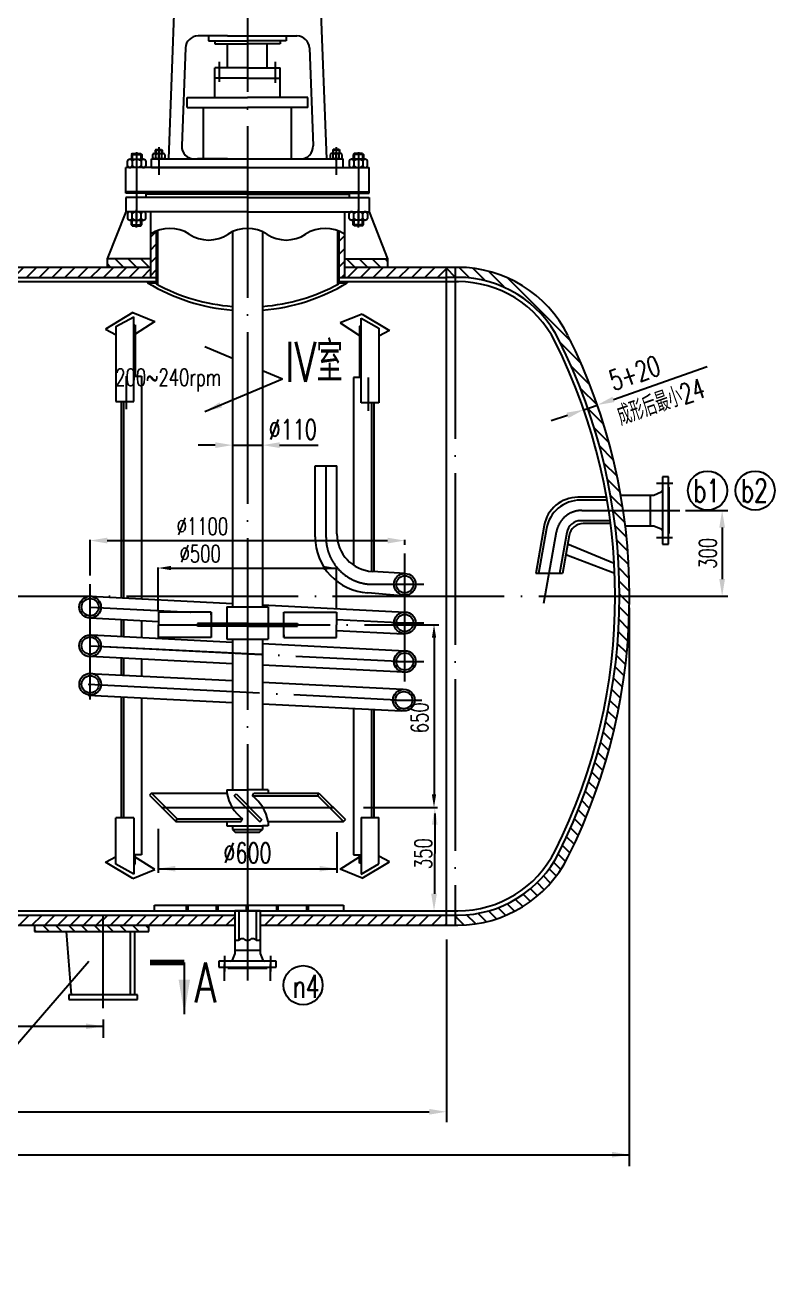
# Model space of a CAD drawing. Extents: x -54047 to 31317, y -2 to 11950.
# Drawn here: x -29109 to -26490, y 4756 to 9174 of the extents above; entities that cross this region are included whole.
import ezdxf
from ezdxf.enums import TextEntityAlignment as Align

# ---------------------------------------------------------------- set-up
doc = ezdxf.new("R2010")
doc.units = 0
doc.header["$LTSCALE"] = 20
doc.linetypes.add('DASHDOT-M', pattern=[36, 30, -3, 0, -3])
doc.layers.get('0').update_dxf_attribs({"linetype": 'CONTINUOUS'})
doc.styles.add('BIAOZHU', font='ROMANS.shx', dxfattribs={"width": 0.7, "bigfont": 'HLFSD.shx'})
doc.styles.add('HZ', font='ROMANS.shx', dxfattribs={"width": 0.7, "height": 60, "bigfont": 'HLFSD.shx'})
doc.styles.add('ROMANS', font='ROMANS', dxfattribs={"width": 0.7, "height": 60})
pattern_1 = [(45, (-36814.224, 0), (-22.45064, 22.45064), [])]
pattern_2 = [(135, (-37700.862, 27.11), (-22.45064, -22.45064), [])]

msp = doc.modelspace()

# ---------------------------------------------------------------- hatches: boundary and pattern name
at = {"linetype": 'Continuous'}
h = msp.add_hatch(dxfattribs=at)
h.set_pattern_fill('ANSI31', scale=10, style=0)
h.set_pattern_definition([(45, (-37796.182, 27.11), (-22.45064, 22.45064), [])])
h.paths.add_polyline_path([(-28671.7, 8292.7), (-28651.7, 8292.7), (-28651.7, 8454.3, 0.046124), (-28671.7, 8443.6)])
h.paths.add_polyline_path([(-27993.7, 8443.6, 0.046124), (-28013.7, 8454.3), (-28013.7, 8292.7), (-27993.7, 8292.7)])
h = msp.add_hatch(dxfattribs=at)
h.set_pattern_fill('ANSI31', scale=10, angle=90, style=0)
h.set_pattern_definition([(135, (-37796.182, 27.11), (-22.45064, -22.45064), [])])
h.paths.add_polyline_path([(-27993.7, 8357.7), (-27993.7, 8327.7), (-27842.7, 8327.7), (-27842.7, 8357.7)])
h.paths.add_polyline_path([(-28671.7, 8327.7), (-28671.7, 8357.7), (-28822.7, 8357.7), (-28822.7, 8327.7)])
h = msp.add_hatch(dxfattribs=at)
h.set_pattern_fill('ANSI31', scale=10, style=0)
h.set_pattern_definition(pattern_1)
h.paths.add_polyline_path([(-29546.7, 8327.7), (-29863.2, 8327.7), (-29863.2, 8292.7), (-29546.7, 8292.7), (-28671.7, 8292.7), (-28671.7, 8327.7)])
h = msp.add_hatch(dxfattribs=at)
h.set_pattern_fill('ANSI31', scale=10, style=0)
h.set_pattern_definition(pattern_1)
h.paths.add_polyline_path([(-27993.7, 8327.7), (-27993.7, 8292.7), (-27637.4, 8292.7), (-27637.4, 8327.7)])
h = msp.add_hatch(dxfattribs=at)
h.set_pattern_fill('ANSI31', scale=10, angle=90, style=0)
h.set_pattern_definition(pattern_2)
h.paths.add_polyline_path([(-27110.1, 7846.3), (-27143.1, 7834.8, -0.04212), (-27059.8, 7508.1), (-27026, 7518.1, 0.041593)])
h = msp.add_hatch(dxfattribs=at)
h.set_pattern_fill('ANSI31', scale=10, angle=90, style=0)
h.set_pattern_definition(pattern_2)
h.paths.add_polyline_path([(-27026, 7518.1), (-27059.8, 7508.1, -0.041409), (-27032.4, 7177.7), (-26997.4, 7177.7, 0.041936)])
h.paths.add_polyline_path([(-26997.4, 7177.7), (-27032.4, 7177.7, -0.098479), (-27185, 6410.5), (-27154.9, 6391.7, 0.099209)])
h = msp.add_hatch(dxfattribs=at)
h.set_pattern_fill('ANSI31', scale=10, angle=90, style=0)
h.set_pattern_definition([(135, (-36814.224, 0), (-22.45064, -22.45064), [])])
h.paths.add_polyline_path([(-27237.3, 6222.7), (-27262.6, 6248, -0.258315), (-27597.4, 6062.7), (-27606.6, 6062.7), (-27606.6, 6027.7), (-27597.4, 6027.7, 0.253346)])
h = msp.add_hatch(dxfattribs=at)
h.set_pattern_fill('ANSI31', scale=10, style=0)
h.set_pattern_definition([(45, (-37600.862, 27.11), (-22.45064, 22.45064), [])])
h.paths.add_polyline_path([(-28837.4, 6027.7), (-28837.4, 6062.7), (-30157.9, 6062.7), (-30157.9, 6027.7)])
h = msp.add_hatch(dxfattribs=at)
h.set_pattern_fill('ANSI31', scale=10, style=0)
h.set_pattern_definition(pattern_1)
h.paths.add_polyline_path([(-28837.4, 6062.7), (-28837.4, 6027.7), (-28377.2, 6027.7), (-28377.2, 6062.7)])
h.paths.add_polyline_path([(-27637.4, 6027.7), (-27637.4, 6062.7), (-28288.2, 6062.7), (-28288.2, 6027.7)])
h = msp.add_hatch(dxfattribs=at)
h.set_pattern_fill('ANSI31', scale=10, angle=90, style=0)
h.set_pattern_definition([(135, (-37550.862, 27.11), (-22.45064, -22.45064), [])])
h.paths.add_polyline_path([(-28677.4, 6027.7), (-28837.4, 6027.7), (-28837.4, 6005.7), (-28677.4, 6005.7)])
h.paths.add_polyline_path([(-28837.4, 6027.7), (-28987.4, 6027.7), (-28987.4, 6005.7), (-28837.4, 6005.7)])
h.paths.add_polyline_path([(-28987.4, 6027.7), (-29077.4, 6027.7), (-29077.4, 6005.7), (-28987.4, 6005.7)])

# ---------------------------------------------------------------- linework, layer by layer
at = {"color": 1, "linetype": 'DASHDOT-M'}
for p, q in [((-28332.7, 10981.6), (-28332.7, 6077.7)), ((-28431.6, 9046.5), (-28431.6, 8975.8)), ((-28236.2, 9046.5), (-28236.2, 8972.9)), ((-28642.7, 8748.2), (-28642.7, 8651.4)), ((-28022.7, 8748.2), (-28022.7, 8651.4)), ((-28720.2, 8730.9), (-28720.2, 8669.5)), ((-28720.2, 8720.7), (-28720.2, 8484.2)), ((-28642.7, 8702.2), (-28642.7, 8730.7)), ((-28022.7, 8702.2), (-28022.7, 8730.7)), ((-27945.2, 8730.9), (-27945.2, 8669.5)), ((-27945.2, 8720.7), (-27945.2, 8484.2)), ((-27945.2, 8680.5), (-27945.2, 8484.2)), ((-28720.2, 8467.5), (-28720.2, 8528.9)), ((-27945.2, 8467.5), (-27945.2, 8528.9)), ((-27606.6, 8328.1), (-27606.6, 6028.1)), ((-28755.5, 7831.5), (-28755.5, 7947.5)), ((-27909.9, 7826.3), (-27909.9, 7942.3)), ((-28058.2, 7383.4), (-28058.2, 7634.1)), ((-26903.1, 7572.7), (-26845.7, 7572.7)), ((-27164.2, 7477.7), (-26822, 7477.7)), ((-27296.9, 7153.4), (-27252.9, 7403.3)), ((-26903.1, 7382.7), (-26847.7, 7382.7)), ((-27782.7, 6880.1), (-27782.7, 7327.1)), ((-28882.7, 6816.4), (-28882.7, 7220.1)), ((-27894.2, 7219.4), (-27716.3, 7219.4)), ((-33795.8, 7177.7), (-26635.1, 7177.7)), ((-28882.7, 7139.8), (-28531.7, 7122.1)), ((-28882.7, 7139.7), (-28532.6, 7122.1)), ((-28644.1, 7077.7), (-27663.6, 7077.7)), ((-28021.3, 7096.5), (-27782.7, 7084.5)), ((-28021.3, 7096.4), (-27782.7, 7084.4)), ((-27822.7, 7084.4), (-27716.3, 7084.4)), ((-28882.7, 7004.8), (-27782.7, 6949.5)), ((-28882.7, 7004.7), (-27782.7, 6949.4)), ((-27822.7, 6949.4), (-27716.3, 6949.4)), ((-28889.5, 6870), (-27789.5, 6814.6)), ((-28889.5, 6869.9), (-27789.5, 6814.6)), ((-27829.5, 6814.6), (-27723.1, 6814.6)), ((-28632.7, 6439.6), (-28032.7, 6439.6)), ((-28332.7, 6111.8), (-28332.7, 5834.5)), ((-28837.4, 5737.7), (-28837.4, 6062.7)), ((-28412.7, 5920.4), (-28412.7, 5865.7)), ((-28252.7, 5920.4), (-28252.7, 5865.7)), ((-28412.7, 5832.8), (-28412.7, 5889.7)), ((-28252.7, 5832.8), (-28252.7, 5889.7))]:
    msp.add_line(p, q, dxfattribs=at)
at = {"color": 4, "linetype": 'Continuous'}
for p, q in [((-28552, 10207.6), (-28608.8, 8706.7)), ((-28113.4, 10207.6), (-28056.6, 8706.7)), ((-28401.9, 9136.7), (-28505.5, 9136.7)), ((-28401.9, 9136.7), (-28487.4, 9136.7)), ((-28468.3, 9136.7), (-28468.3, 9120)), ((-28468.3, 9120), (-28332.7, 9120)), ((-28447, 9120), (-28447, 9109.4)), ((-28447, 9109.4), (-28332.7, 9109.4)), ((-28401.9, 9136.7), (-28178, 9136.7)), ((-28401.9, 9136.7), (-28186.6, 9136.7)), ((-28401.9, 9136.7), (-28159.9, 9136.7)), ((-28401.9, 9025.7), (-28401.9, 9109.4)), ((-28197.2, 9120), (-28332.7, 9120)), ((-28218.4, 9109.4), (-28332.7, 9109.4)), ((-28263.5, 9136.7), (-28186.6, 9136.7)), ((-28263.5, 9136.7), (-28186.6, 9136.7)), ((-28263.5, 9025.7), (-28263.5, 9109.4)), ((-28218.4, 9120), (-28218.4, 9109.4)), ((-28197.2, 9136.7), (-28197.2, 9120)), ((-28549.2, 9094.7), (-28562.2, 8752.1)), ((-28116.2, 9094.7), (-28103.3, 8752.1)), ((-28332.7, 9025.7), (-28447.3, 9025.7)), ((-28447.3, 8921.7), (-28447.3, 9025.7)), ((-28332.7, 9025.7), (-28218.1, 9025.7)), ((-28218.1, 8921.7), (-28218.1, 9025.7)), ((-28332.7, 8988.9), (-28447.3, 8988.9)), ((-28332.7, 8988.9), (-28218.1, 8988.9)), ((-28543.9, 8886.3), (-28543.9, 8921.7)), ((-28543.9, 8921.7), (-28332.7, 8921.7)), ((-28543.9, 8886.3), (-28332.7, 8886.3)), ((-28486.2, 8706.7), (-28486.2, 8886.3)), ((-28121.5, 8921.7), (-28332.7, 8921.7)), ((-28121.5, 8886.3), (-28332.7, 8886.3)), ((-28179.2, 8706.7), (-28179.2, 8886.3)), ((-28121.5, 8886.3), (-28121.5, 8921.7)), ((-28744.5, 8705.5), (-28695.9, 8705.5)), ((-28735.2, 8725.5), (-28738.2, 8722.5)), ((-28738.2, 8722.5), (-28738.2, 8705.5)), ((-28738.2, 8722.5), (-28702.2, 8722.5)), ((-28735.2, 8725.5), (-28705.2, 8725.5)), ((-28705.2, 8725.5), (-28702.2, 8722.5)), ((-28702.2, 8722.5), (-28702.2, 8705.5)), ((-28667.7, 8706.7), (-27997.7, 8706.7)), ((-28667.7, 8676.7), (-28667.7, 8706.7)), ((-28664, 8710.4), (-28664, 8722.2)), ((-28658.9, 8725.9), (-28626.5, 8725.9)), ((-28626.5, 8706.7), (-28658.9, 8706.7)), ((-28652.7, 8739.2), (-28654.7, 8737.2)), ((-28654.7, 8737.2), (-28630.7, 8737.2)), ((-28654.7, 8737.2), (-28654.7, 8725.9)), ((-28653.3, 8710.4), (-28653.3, 8722.2)), ((-28652.7, 8739.2), (-28632.7, 8739.2)), ((-28632.7, 8739.2), (-28630.7, 8737.2)), ((-28632.1, 8710.4), (-28632.1, 8722.2)), ((-28630.7, 8737.2), (-28630.7, 8725.9)), ((-28621.5, 8722.2), (-28621.5, 8710.4)), ((-28401.9, 8706.7), (-28507.6, 8706.7)), ((-28044, 8722.2), (-28044, 8710.4)), ((-28006.5, 8725.9), (-28038.9, 8725.9)), ((-28038.9, 8706.7), (-28006.5, 8706.7)), ((-28032.7, 8739.2), (-28034.7, 8737.2)), ((-28034.7, 8737.2), (-28034.7, 8725.9)), ((-28010.7, 8737.2), (-28034.7, 8737.2)), ((-28033.3, 8710.4), (-28033.3, 8722.2)), ((-28012.7, 8739.2), (-28032.7, 8739.2)), ((-28012.7, 8739.2), (-28010.7, 8737.2)), ((-28012.1, 8710.4), (-28012.1, 8722.2)), ((-28010.7, 8737.2), (-28010.7, 8725.9)), ((-28001.5, 8710.4), (-28001.5, 8722.2)), ((-27997.7, 8676.7), (-27997.7, 8706.7)), ((-27920.9, 8705.5), (-27969.5, 8705.5)), ((-27960.2, 8725.5), (-27963.2, 8722.5)), ((-27927.2, 8722.5), (-27963.2, 8722.5)), ((-27963.2, 8722.5), (-27963.2, 8705.5)), ((-27930.2, 8725.5), (-27960.2, 8725.5)), ((-27930.2, 8725.5), (-27927.2, 8722.5)), ((-27927.2, 8722.5), (-27927.2, 8705.5)), ((-28757.7, 8586.7), (-28757.7, 8676.7)), ((-28332.7, 8676.7), (-28757.7, 8676.7)), ((-28752.1, 8682.2), (-28752.1, 8700)), ((-28695.9, 8676.7), (-28744.5, 8676.7)), ((-28736.1, 8700), (-28736.1, 8682.2)), ((-28704.3, 8700), (-28704.3, 8682.2)), ((-28688.4, 8700), (-28688.4, 8682.2)), ((-28667.7, 8676.7), (-27997.7, 8676.7)), ((-28332.7, 8676.7), (-27907.7, 8676.7)), ((-27977.1, 8700), (-27977.1, 8682.2)), ((-27969.5, 8676.7), (-27920.9, 8676.7)), ((-27961.1, 8700), (-27961.1, 8682.2)), ((-27929.3, 8700), (-27929.3, 8682.2)), ((-27913.4, 8682.2), (-27913.4, 8700)), ((-27907.7, 8586.7), (-27907.7, 8676.7)), ((-28332.7, 8591.7), (-28757.7, 8591.7)), ((-28332.7, 8586.7), (-28757.7, 8586.7)), ((-28757.7, 8571.7), (-28757.7, 8521.7)), ((-28332.7, 8571.7), (-28757.7, 8571.7)), ((-28687.7, 8583.7), (-28687.7, 8571.7)), ((-28332.7, 8583.7), (-28687.7, 8583.7)), ((-28682.7, 8586.7), (-28682.7, 8583.7)), ((-28332.7, 8591.7), (-27907.7, 8591.7)), ((-28332.7, 8586.7), (-27907.7, 8586.7)), ((-28332.7, 8583.7), (-27977.7, 8583.7)), ((-28332.7, 8571.7), (-27907.7, 8571.7)), ((-27982.7, 8586.7), (-27982.7, 8583.7)), ((-27977.7, 8583.7), (-27977.7, 8571.7)), ((-27907.7, 8571.7), (-27907.7, 8521.7)), ((-28757.7, 8521.7), (-28822.7, 8357.7)), ((-28332.7, 8521.7), (-28757.7, 8521.7)), ((-28752.1, 8516.2), (-28752.1, 8498.4)), ((-28695.9, 8521.7), (-28744.5, 8521.7)), ((-28744.5, 8492.9), (-28695.9, 8492.9)), ((-28738.2, 8475.9), (-28738.2, 8492.9)), ((-28736.1, 8498.4), (-28736.1, 8516.2)), ((-28704.3, 8498.4), (-28704.3, 8516.2)), ((-28702.2, 8475.9), (-28702.2, 8492.9)), ((-28688.4, 8498.4), (-28688.4, 8516.2)), ((-28671.7, 8521.7), (-28671.7, 8292.7)), ((-28332.7, 8521.7), (-27907.7, 8521.7)), ((-27993.7, 8521.7), (-27993.7, 8292.7)), ((-27977.1, 8498.4), (-27977.1, 8516.2)), ((-27969.5, 8521.7), (-27920.9, 8521.7)), ((-27920.9, 8492.9), (-27969.5, 8492.9)), ((-27963.2, 8475.9), (-27963.2, 8492.9)), ((-27961.1, 8498.4), (-27961.1, 8516.2)), ((-27929.3, 8498.4), (-27929.3, 8516.2)), ((-27927.2, 8475.9), (-27927.2, 8492.9)), ((-27913.4, 8516.2), (-27913.4, 8498.4)), ((-27907.7, 8521.7), (-27842.7, 8357.7)), ((-28735.2, 8472.9), (-28738.2, 8475.9)), ((-28738.2, 8475.9), (-28702.2, 8475.9)), ((-28735.2, 8472.9), (-28705.2, 8472.9)), ((-28705.2, 8472.9), (-28702.2, 8475.9)), ((-28651.7, 8454.3), (-28651.7, 8269.7)), ((-28647.7, 8455.9), (-28647.7, 8267.6)), ((-28385.2, 8452.2), (-28385.2, 7616.1)), ((-28280.2, 8452.2), (-28280.2, 7616.1)), ((-28017.7, 8455.9), (-28017.7, 8267.6)), ((-28013.7, 8454.3), (-28013.7, 8269.7)), ((-27927.2, 8475.9), (-27963.2, 8475.9)), ((-27960.2, 8472.9), (-27963.2, 8475.9)), ((-27930.2, 8472.9), (-27960.2, 8472.9)), ((-27930.2, 8472.9), (-27927.2, 8475.9)), ((-28822.7, 8357.7), (-28822.7, 8327.7)), ((-28671.7, 8357.7), (-28822.7, 8357.7)), ((-27993.7, 8357.7), (-27842.7, 8357.7)), ((-27842.7, 8357.7), (-27842.7, 8327.7)), ((-28671.7, 8327.7), (-29546.7, 8327.7)), ((-27637.4, 8327.7), (-27993.7, 8327.7)), ((-27637.4, 6027.7), (-27637.4, 8327.7)), ((-27597.4, 8327.7), (-27637.4, 8327.7)), ((-29546.7, 8292.7), (-28651.7, 8292.7)), ((-29546.7, 8277.7), (-28651.7, 8277.7)), ((-28681.7, 8277.7), (-28681.7, 8273.7)), ((-28681.7, 8273.7), (-28651.7, 8273.7)), ((-28013.7, 8292.7), (-27637.4, 8292.7)), ((-28013.7, 8277.7), (-27635.4, 8277.7)), ((-28013.7, 8273.7), (-27983.7, 8273.7)), ((-27983.7, 8277.7), (-27983.7, 8273.7)), ((-27597.4, 8292.7), (-27637.4, 8292.7)), ((-27635.4, 8277.7), (-27595.4, 8277.7)), ((-28733.2, 8169.7), (-28828.7, 8112)), ((-28792.3, 8120.6), (-28730.2, 8155.2)), ((-28733.2, 8169.7), (-28656.3, 8138.3)), ((-28730.2, 7858.7), (-28730.2, 8155.2)), ((-28656.3, 8138.3), (-28724.8, 8094.5)), ((-27932.2, 8164.5), (-28009.2, 8133.1)), ((-28009.2, 8133.1), (-27940.6, 8089.3)), ((-27935.2, 7853.5), (-27935.2, 8150)), ((-27935.2, 8150), (-27873.2, 8115.4)), ((-27932.2, 8164.5), (-27836.7, 8106.8)), ((-28828.7, 8112), (-28791.8, 8092.1)), ((-28792.3, 8120.6), (-28792.3, 7858.7)), ((-28730.2, 8123.9), (-28724.8, 8126.7)), ((-28724.8, 8126.7), (-28724.8, 7947.5)), ((-27940.6, 8121.5), (-27940.6, 7942.3)), ((-27935.2, 8118.7), (-27940.6, 8121.5)), ((-27836.7, 8106.8), (-27873.7, 8086.9)), ((-27873.2, 8115.4), (-27873.2, 7853.5)), ((-28481.5, 8050.9), (-28385.2, 8010.7)), ((-28280.2, 7966.9), (-28209.9, 7937.5)), ((-28730.2, 7947.5), (-28703.4, 7947.5)), ((-28703.4, 7947.5), (-28703.4, 7168.8)), ((-28481.5, 7824.1), (-28209.9, 7937.5)), ((-27962, 7942.3), (-27962, 7286.8)), ((-27935.2, 7942.3), (-27962, 7942.3)), ((-28792.3, 7858.7), (-28730.2, 7858.7)), ((-28774.2, 7858.7), (-28774.2, 7183.3)), ((-28774.2, 7858.7), (-28774.2, 7172.3)), ((-28766.5, 7858.7), (-28766.5, 7171.9)), ((-27873.2, 7853.5), (-27935.2, 7853.5)), ((-27898.9, 7853.5), (-27898.9, 7264.6)), ((-27891.2, 7853.5), (-27891.2, 7264.1)), ((-27891.2, 7853.5), (-27891.2, 7264.1)), ((-28385.2, 7616.1), (-28385.2, 7167.7)), ((-28280.2, 7616.1), (-28280.2, 7167.7)), ((-28096.2, 7385), (-28096.2, 7634.1)), ((-28096.2, 7634.1), (-28020.2, 7634.1)), ((-28020.2, 7396.1), (-28020.2, 7634.1)), ((-26882.6, 7595.2), (-26882.6, 7360.2)), ((-26861.6, 7595.2), (-26882.6, 7595.2)), ((-26861.6, 7360.2), (-26861.6, 7595.2)), ((-26858.6, 7558.7), (-26861.6, 7558.7)), ((-26858.6, 7396.7), (-26858.6, 7558.7)), ((-26858.6, 7396.7), (-26858.6, 7558.7)), ((-27077.7, 7523.7), (-27177.6, 7523.7)), ((-27076, 7513.7), (-27169.3, 7513.7)), ((-27028.3, 7531.7), (-26912.6, 7531.7)), ((-26924.6, 7423.7), (-26924.6, 7531.7)), ((-26912.6, 7531.7), (-26886.3, 7542.2)), ((-27295.8, 7424.5), (-27325.2, 7257.7)), ((-27065, 7441.7), (-27167.6, 7441.7)), ((-27063.7, 7431.7), (-27159.2, 7431.7)), ((-27012.3, 7423.7), (-26912.6, 7423.7)), ((-26912.6, 7423.7), (-26886.3, 7413.2)), ((-27287.5, 7414.6), (-27315.1, 7257.7)), ((-27216.8, 7400.4), (-27242, 7257.7)), ((-27208.5, 7390.4), (-27231.9, 7257.7)), ((-26861.6, 7396.7), (-26858.6, 7396.7)), ((-27213.7, 7361), (-27050.7, 7293.1)), ((-26882.6, 7360.2), (-26861.6, 7360.2)), ((-27220.2, 7324.1), (-27049, 7258.7)), ((-27782.7, 7257.4), (-27896.2, 7264.4)), ((-27231.9, 7257.7), (-27325.2, 7257.7)), ((-28882.7, 7177.8), (-28385.2, 7152.8)), ((-28385.2, 7167.7), (-28385.2, 7140.5)), ((-28280.2, 7167.7), (-28280.2, 7140.5)), ((-27782.7, 7177.7), (-27912.2, 7189.4)), ((-28459.6, 7122.1), (-28644.1, 7122.1)), ((-28644.1, 7122.1), (-28644.1, 7077.7)), ((-28459.6, 7112.3), (-28459.6, 7122.1)), ((-28459.6, 7122.1), (-28459.6, 7082.2)), ((-28404.6, 7140.5), (-28260.9, 7140.5)), ((-28404.6, 7140.5), (-28404.6, 7082.2)), ((-28280.2, 7147.4), (-27782.7, 7122.4)), ((-28260.9, 7140.5), (-28260.9, 7082.2)), ((-28205.8, 7122.1), (-28021.3, 7122.1)), ((-28205.8, 7082.2), (-28205.8, 7122.1)), ((-28021.3, 7122.1), (-28021.3, 7077.7)), ((-28882.7, 7101.8), (-28644.1, 7089.8)), ((-28774.2, 7095.1), (-28774.2, 7036.1)), ((-28774.2, 7095.1), (-28774.2, 7049.4)), ((-28766.5, 7094.6), (-28766.5, 7035.6)), ((-28703.4, 7090.7), (-28703.4, 7031.7)), ((-28644.1, 7033.3), (-28644.1, 7077.7)), ((-28332.7, 7082.2), (-28507.1, 7082.2)), ((-28507.1, 7082.2), (-28507.1, 7077.7)), ((-28507.1, 7073.2), (-28507.1, 7077.7)), ((-28332.7, 7073.2), (-28507.1, 7073.2)), ((-28459.6, 7073.2), (-28459.6, 7033.3)), ((-28404.6, 7073.2), (-28404.6, 7028.2)), ((-28332.7, 7082.2), (-28158.4, 7082.2)), ((-28332.7, 7073.2), (-28158.4, 7073.2)), ((-28260.9, 7073.2), (-28260.9, 7028.2)), ((-28205.8, 7033.3), (-28205.8, 7073.2)), ((-28158.4, 7082.2), (-28158.4, 7077.7)), ((-28158.4, 7073.2), (-28158.4, 7077.7)), ((-28021.3, 7033.3), (-28021.3, 7077.7)), ((-28878.1, 7042.5), (-28385.2, 7017.7)), ((-28459.6, 7033.3), (-28644.1, 7033.3)), ((-28404.6, 7028.2), (-28260.9, 7028.2)), ((-28385.2, 7028.2), (-28385.2, 6501.4)), ((-28280.2, 7028.2), (-28280.2, 6501.4)), ((-28205.8, 7043.1), (-28205.8, 7033.3)), ((-28205.8, 7033.3), (-28021.3, 7033.3)), ((-28021.3, 7058.5), (-27787.4, 7046.7)), ((-28280.2, 7012.4), (-27782.7, 6987.4)), ((-28385.2, 6941.8), (-28882.7, 6966.8)), ((-28774.2, 6961.3), (-28774.2, 6902.1)), ((-28766.5, 6960.9), (-28766.5, 6901.7)), ((-28703.4, 6957.7), (-28703.4, 6898.6)), ((-27787.4, 6911.7), (-28280.2, 6936.5)), ((-28889.5, 6908), (-28385.2, 6882.6)), ((-28280.2, 6877.3), (-27789.5, 6852.6)), ((-28889.5, 6832), (-28385.2, 6806.6)), ((-28774.2, 6826.1), (-28774.2, 6403.2)), ((-28766.5, 6825.7), (-28766.5, 6403.2)), ((-28703.4, 6822.6), (-28703.4, 6273)), ((-28280.2, 6801.3), (-27794.1, 6776.9)), ((-27962, 6785.3), (-27962, 6274)), ((-27898.9, 6782.1), (-27898.9, 6404.3)), ((-27891.2, 6781.7), (-27891.2, 6404.3)), ((-28404.6, 6501.4), (-28404.6, 6489.6)), ((-28404.6, 6501.4), (-28332.7, 6501.3)), ((-28260.9, 6501.4), (-28332.7, 6501.3)), ((-28260.9, 6501.4), (-28260.9, 6489.6)), ((-28668.6, 6489.6), (-28675.6, 6482.5)), ((-28675.6, 6482.5), (-28582.7, 6389.6)), ((-28668.6, 6489.6), (-28578.6, 6399.6)), ((-28668.6, 6489.6), (-28404.6, 6489.6)), ((-28379.7, 6479.4), (-28372.7, 6486.5)), ((-28379.7, 6479.4), (-28289.7, 6389.4)), ((-28372.7, 6486.5), (-28282.7, 6396.5)), ((-28315, 6479.6), (-28310.8, 6489.6)), ((-28315, 6479.6), (-28086.9, 6479.6)), ((-28310.8, 6489.6), (-28082.7, 6489.6)), ((-28086.9, 6479.6), (-28082.7, 6489.6)), ((-28086.9, 6479.6), (-27996.9, 6389.6)), ((-28082.7, 6489.6), (-27989.8, 6396.7)), ((-27891.2, 6412.7), (-27891.2, 6404.3)), ((-28792.3, 6241.4), (-28792.3, 6403.2)), ((-28730.2, 6403.2), (-28792.3, 6403.2)), ((-28730.2, 6403.2), (-28730.2, 6205.6)), ((-28582.7, 6389.6), (-28578.6, 6399.6)), ((-28582.7, 6389.6), (-28354.6, 6389.6)), ((-28578.6, 6399.6), (-28350.5, 6399.6)), ((-28404.6, 6389.6), (-28404.6, 6374.5)), ((-28404.6, 6374.5), (-28280.2, 6374.5)), ((-28385.2, 6374.5), (-28385.2, 6362.5)), ((-28385.2, 6362.5), (-28375.2, 6352.5)), ((-28385.2, 6362.5), (-28280.2, 6362.5)), ((-28354.6, 6389.6), (-28350.5, 6399.6)), ((-28290.2, 6352.5), (-28280.2, 6362.5)), ((-28289.7, 6389.4), (-28282.7, 6396.5)), ((-28280.2, 6374.5), (-28280.2, 6362.5)), ((-28260.9, 6374.5), (-28280.2, 6374.5)), ((-28260.9, 6389.6), (-27996.9, 6389.6)), ((-28260.9, 6389.6), (-28260.9, 6374.5)), ((-27996.9, 6389.6), (-27989.8, 6396.7)), ((-27935.2, 6404.3), (-27935.2, 6206.5)), ((-27935.2, 6404.3), (-27873.2, 6404.3)), ((-27873.2, 6242.3), (-27873.2, 6404.3)), ((-28375.2, 6352.5), (-28290.2, 6352.5)), ((-27962, 6274), (-27935.2, 6274)), ((-27940.6, 6245), (-27940.6, 6274)), ((-28828.7, 6248.4), (-28791.8, 6268.3)), ((-28733.2, 6190.7), (-28828.7, 6248.4)), ((-28730.2, 6205.6), (-28792.3, 6241.4)), ((-28703.4, 6273), (-28730.2, 6273)), ((-28730.2, 6239.8), (-28724.8, 6240.6)), ((-28724.8, 6240.6), (-28724.8, 6273)), ((-28656.3, 6222.1), (-28724.8, 6265.9)), ((-28009.2, 6223), (-27940.6, 6266.8)), ((-27935.2, 6244), (-27940.6, 6245)), ((-27935.2, 6206.5), (-27873.2, 6242.3)), ((-27932.2, 6191.6), (-27836.7, 6249.3)), ((-27836.7, 6249.3), (-27873.7, 6269.2)), ((-28733.2, 6190.7), (-28656.3, 6222.1)), ((-27932.2, 6191.6), (-28009.2, 6223)), ((-28658.1, 6097.7), (-27997, 6097.7)), ((-28658.1, 6087.7), (-28658.1, 6097.7)), ((-28545.5, 6077.7), (-28545.5, 6097.7)), ((-28540.5, 6077.7), (-28540.5, 6097.7)), ((-28440.5, 6077.7), (-28440.5, 6097.7)), ((-28435.5, 6077.7), (-28435.5, 6097.7)), ((-28335.5, 6077.7), (-28335.5, 6097.7)), ((-28330.5, 6077.7), (-28330.5, 6097.7)), ((-28229.9, 6077.7), (-28229.9, 6097.7)), ((-28224.9, 6077.7), (-28224.9, 6097.7)), ((-28124.9, 6077.7), (-28124.9, 6097.7)), ((-28119.9, 6077.7), (-28119.9, 6097.7)), ((-27997, 6097.7), (-27997, 6077.7)), ((-34677.4, 6077.7), (-27597.4, 6077.7)), ((-30157.9, 6062.7), (-28377.2, 6062.7)), ((-28658.1, 6077.7), (-28658.1, 6087.7)), ((-28288.3, 6077.7), (-28377.3, 6077.7)), ((-28288.2, 6077.7), (-28377.2, 6077.7)), ((-28377.2, 6077.7), (-28377.2, 5928.7)), ((-28288.2, 6077.7), (-28377.2, 6077.7)), ((-28287.8, 6077.7), (-28376.8, 6077.7)), ((-28363.4, 6077.7), (-28363.4, 5975.4)), ((-28302.1, 6077.7), (-28302.1, 5975.4)), ((-28288.2, 6077.7), (-28288.2, 5928.7)), ((-28288.2, 6062.7), (-27597.4, 6062.7)), ((-30157.9, 6027.7), (-28377.2, 6027.7)), ((-29077.4, 6027.7), (-29077.4, 6005.7)), ((-28677.4, 6005.7), (-28677.4, 6027.7)), ((-28288.2, 6027.7), (-27597.4, 6027.7)), ((-29077.4, 6005.7), (-28677.4, 6005.7)), ((-28965.8, 6005.7), (-28949.4, 5783.7)), ((-28741.4, 5783.7), (-28741.4, 6005.7)), ((-28727.4, 6005.7), (-28727.4, 5783.7)), ((-28377.2, 5928.7), (-28386.2, 5905.5)), ((-28377.2, 5940.7), (-28288.2, 5940.7)), ((-28288.2, 5928.7), (-28279.2, 5905.5)), ((-28553.4, 5896.9), (-28553.4, 5716.9)), ((-28232.7, 5901.7), (-28432.7, 5901.7)), ((-28432.7, 5901.7), (-28432.7, 5880.7)), ((-28432.7, 5880.7), (-28232.7, 5880.7)), ((-28401.7, 5880.7), (-28401.7, 5877.7)), ((-28401.7, 5877.7), (-28263.7, 5877.7)), ((-28401.7, 5877.7), (-28263.7, 5877.7)), ((-28263.7, 5877.7), (-28263.7, 5880.7)), ((-28232.7, 5880.7), (-28232.7, 5901.7)), ((-28957.4, 5783.7), (-28957.4, 5767.7)), ((-28717.4, 5783.7), (-28957.4, 5783.7)), ((-28957.4, 5767.7), (-28717.4, 5767.7)), ((-28717.4, 5767.7), (-28717.4, 5783.7))]:
    msp.add_line(p, q, dxfattribs=at)
at = {"color": 7, "linetype": 'Continuous'}
for p, q in [((-28735.2, 8725.5), (-28735.2, 8705.5)), ((-28705.2, 8725.5), (-28705.2, 8705.5)), ((-28652.7, 8739.2), (-28652.7, 8725.9)), ((-28632.7, 8739.2), (-28632.7, 8725.9)), ((-28032.7, 8739.2), (-28032.7, 8725.9)), ((-28012.7, 8739.2), (-28012.7, 8725.9)), ((-27960.2, 8725.5), (-27960.2, 8705.5)), ((-27930.2, 8725.5), (-27930.2, 8705.5)), ((-28735.2, 8472.9), (-28735.2, 8492.9)), ((-28705.2, 8472.9), (-28705.2, 8492.9)), ((-27960.2, 8472.9), (-27960.2, 8492.9)), ((-27930.2, 8472.9), (-27930.2, 8492.9)), ((-27605.4, 8292.7), (-27637.4, 8324.7)), ((-27556.1, 8290.5), (-27593.3, 8327.7)), ((-27500.7, 8280.7), (-27544.9, 8324.9)), ((-27435.3, 8259.3), (-27490.1, 8314.1)), ((-27200.4, 8067.8), (-27423.6, 8291)), ((-27167.4, 7993), (-27239.4, 8065)), ((-27135.9, 7916.6), (-27200.4, 7981.1)), ((-27053.4, 7866), (-26726.1, 7980.8)), ((-27109.8, 7845.6), (-27168.8, 7904.6)), ((-27157.3, 7829.9), (-27110.1, 7846.3)), ((-27214, 7810.2), (-27270.7, 7790.6)), ((-28445.2, 7706), (-28505.2, 7706)), ((-28385.2, 7706), (-28280.2, 7706)), ((-28220.2, 7706), (-28085.1, 7706)), ((-26802, 7477.7), (-26653.7, 7477.7)), ((-26673.7, 7417.7), (-26673.7, 7237.7)), ((-28882.7, 7249.8), (-28882.7, 7374.4)), ((-28822.7, 7372.4), (-27842.7, 7372.4)), ((-27782.7, 7356.9), (-27782.7, 7374.4)), ((-28644.7, 7127.8), (-28644.7, 7278.4)), ((-28599.7, 7276.4), (-28021.9, 7276.4)), ((-28021.9, 7134.4), (-28021.9, 7278.4)), ((-26802, 7177.7), (-26653.7, 7177.7)), ((-26998.2, 7137.7), (-26998.2, 5185.1)), ((-27680.7, 7032.7), (-27680.7, 6472.7)), ((-27926.6, 6439.1), (-27668, 6439.1)), ((-27678.2, 6417.7), (-27678.7, 6137.7)), ((-28644.5, 6364.8), (-28644.5, 6211.1)), ((-27176.9, 6341.1), (-27203.4, 6367.6)), ((-27163.1, 6372.3), (-27189.8, 6399)), ((-28020.9, 6353), (-28020.9, 6211.1)), ((-27191, 6310.3), (-27217.3, 6336.7)), ((-27218.9, 6248.5), (-27246.6, 6276.1)), ((-27205, 6279.4), (-27231.3, 6305.7)), ((-27237.3, 6222.7), (-27262.6, 6248)), ((-28644.5, 6225.1), (-28020.9, 6225.1)), ((-28210.5, 6077.7), (-27756.6, 6077.7)), ((-27769.4, 6077.7), (-27729.2, 6077.7)), ((-27637.4, 5978.1), (-27637.4, 5339.2)), ((-28887.4, 5900.2), (-29874.9, 4756.5)), ((-33437.1, 5674), (-28837.4, 5674)), ((-28837.4, 5697.7), (-28837.4, 5634)), ((-34577.4, 5375.2), (-27697.4, 5375.2)), ((-35217.4, 5225.1), (-26998.2, 5225.1))]:
    msp.add_line(p, q, dxfattribs=at)
at = {"color": 4, "linetype": 'Continuous'}
msp.add_lwpolyline([(-28553.4, 5896.9, 20, 20, 0), (-28673.4, 5896.9, 0, 0, 0)], format="xyseb", dxfattribs=at)
for centre, radius in [((-26724.8, 7547.1), 68.4), ((-26558.3, 7547.1), 68.4), ((-27782.7, 7219.4), 38), ((-27782.7, 7219.4), 30), ((-28882.7, 7139.7), 38), ((-28882.7, 7139.7), 30), ((-27782.7, 7084.4), 38), ((-27782.7, 7084.4), 30), ((-28882.7, 7004.7), 38), ((-28882.7, 7004.7), 30), ((-27782.7, 6949.4), 38), ((-27782.7, 6949.4), 30), ((-28882.2, 6869.9), 38), ((-28882.2, 6869.9), 30), ((-27785.9, 6814.6), 38), ((-27785.9, 6814.6), 30), ((-28138.4, 5817.7), 68.4)]:
    msp.add_circle(centre, radius, dxfattribs=at)
for centre, radius, start, end in [((-28505.5, 9093), 43.7, 90, 177.8341), ((-28159.9, 9093), 43.7, 2.1659, 90), ((-28518.5, 8750.4), 43.7, 177.8341, 270), ((-28146.9, 8750.4), 43.7, 270, 2.1659), ((-28744.1, 8697), 8.51, 20.6783, 159.3217), ((-28720.2, 8679.7), 25.8, 51.9181, 128.0819), ((-28696.3, 8697), 8.51, 20.6783, 159.3217), ((-28658.6, 8720.2), 5.68, 20.6783, 159.3217), ((-28658.6, 8712.4), 5.68, 200.6783, 339.3217), ((-28642.7, 8708.7), 17.2, 51.9181, 128.0819), ((-28642.7, 8723.9), 17.2, 231.9181, 308.0819), ((-28626.8, 8720.2), 5.68, 20.6783, 159.3217), ((-28626.8, 8712.4), 5.68, 200.6783, 339.3217), ((-28038.6, 8720.2), 5.68, 20.6783, 159.3217), ((-28038.6, 8712.4), 5.68, 200.6783, 339.3217), ((-28022.7, 8708.7), 17.2, 51.9181, 128.0819), ((-28022.7, 8723.9), 17.2, 231.9181, 308.0819), ((-28006.8, 8720.2), 5.68, 20.6783, 159.3217), ((-28006.8, 8712.4), 5.68, 200.6783, 339.3217), ((-27969.1, 8697), 8.51, 20.6783, 159.3217), ((-27945.2, 8679.7), 25.8, 51.9181, 128.0819), ((-27921.3, 8697), 8.51, 20.6783, 159.3217), ((-28744.1, 8685.2), 8.51, 200.6783, 339.3217), ((-28720.2, 8702.5), 25.8, 231.9181, 308.0819), ((-28696.3, 8685.2), 8.51, 200.6783, 339.3217), ((-27969.1, 8685.2), 8.51, 200.6783, 339.3217), ((-27945.2, 8702.5), 25.8, 231.9181, 308.0819), ((-27921.3, 8685.2), 8.51, 200.6783, 339.3217), ((-28744.1, 8513.2), 8.51, 20.6783, 159.3217), ((-28744.1, 8501.4), 8.51, 200.6783, 339.3217), ((-28720.2, 8495.9), 25.8, 51.9181, 128.0819), ((-28720.2, 8518.7), 25.8, 231.9181, 308.0819), ((-28696.3, 8513.2), 8.51, 20.6783, 159.3217), ((-28696.3, 8501.4), 8.51, 200.6783, 339.3217), ((-27969.1, 8513.2), 8.51, 20.6783, 159.3217), ((-27969.1, 8501.4), 8.51, 200.6783, 339.3217), ((-27945.2, 8495.9), 25.8, 51.9181, 128.0819), ((-27945.2, 8518.7), 25.8, 231.9181, 308.0819), ((-27921.3, 8513.2), 8.51, 20.6783, 159.3217), ((-27921.3, 8501.4), 8.51, 200.6783, 339.3217), ((-27597.4, 7897.7), 430, 26.5651, 90), ((-28332.7, 8850.5), 674.2, 238.8244, 265.5338), ((-28332.7, 8861.1), 672, 241.6581, 265.5189), ((-28332.7, 8850.5), 674.2, 274.4662, 301.1756), ((-28332.7, 8861.1), 672, 274.4811, 298.3419), ((-27597.4, 7897.7), 395, 26.5651, 90), ((-27597.4, 7897.7), 380, 26.5651, 90), ((-29037.3, 7177.7), 2039.9, 333.4349, 26.5651), ((-29037.3, 7177.7), 1989.9, 333.4349, 26.5651), ((-29037.3, 7177.7), 2004.9, 333.4349, 26.5651), ((-27177.6, 7403.7), 120, 90, 170), ((-27169.3, 7393.7), 120, 90, 170), ((-26888.6, 7547.8), 6, 291.8014, 360), ((-27167.6, 7391.7), 50, 90, 170), ((-27159.2, 7381.7), 50, 90, 170), ((-27900.2, 7385), 196, 180, 266.4885), ((-27888.2, 7396.1), 132, 180, 266.4885), ((-26888.6, 7407.6), 6, 360, 68.1986), ((-28266.5, 6511.5), 139.9, 189.2352, 233.1104), ((-28398.9, 6367.7), 139.9, 9.2352, 53.1104), ((-27597.4, 6457.7), 380, 270, 333.4349), ((-27597.4, 6457.7), 395, 270, 333.4349), ((-27597.4, 6457.7), 430, 270, 333.4349), ((-28391.8, 5907.7), 6, 270, 338.7495), ((-28273.6, 5907.7), 6, 201.2505, 270)]:
    msp.add_arc(centre, radius, start, end, dxfattribs=at)
at = {"color": 7, "linetype": 'Continuous'}
for centre, radius, start, end in [((-28603.9, 8340.8), 123.2, 56.6015, 123.3985), ((-28468.3, 8546.4), 123.2, 236.6015, 303.3985), ((-28332.7, 8340.8), 123.2, 56.6015, 123.3985), ((-28197.1, 8546.4), 123.2, 236.6015, 303.3985), ((-28061.5, 8340.8), 123.2, 56.6015, 123.3985), ((-28368.3, 5991.2), 16.2, 236.6015, 303.3985), ((-28350.5, 5964.2), 16.2, 56.6015, 123.3985), ((-28332.7, 5991.2), 16.2, 236.6015, 303.3985), ((-28314.9, 5964.2), 16.2, 56.6015, 123.3985), ((-28297.1, 5991.2), 16.2, 236.6015, 303.3985)]:
    msp.add_arc(centre, radius, start, end, dxfattribs=at)
at = {"color": 1, "linetype": 'DASHDOT-M'}
for centre, radius, start, end in [((-27164.2, 7387.7), 90, 90, 170), ((-27894.2, 7383.4), 164, 180, 270)]:
    msp.add_arc(centre, radius, start, end, dxfattribs=at)
at = {"color": 7, "linetype": 'Continuous'}
for points in [[(-27056.7, 7875.4), (-27050.1, 7856.5), (-27110.1, 7846.3)], [(-27217.3, 7819.7), (-27210.7, 7800.8), (-27157.3, 7829.9)], [(-28445.2, 7716), (-28445.2, 7696), (-28385.2, 7706)], [(-28220.2, 7716), (-28220.2, 7696), (-28280.2, 7706)], [(-26683.7, 7417.7), (-26663.7, 7417.7), (-26673.7, 7477.7)], [(-28822.7, 7382.4), (-28822.7, 7362.4), (-28882.7, 7372.4)], [(-27842.7, 7382.4), (-27842.7, 7362.4), (-27782.7, 7372.4)], [(-28599.7, 7283.9), (-28599.7, 7268.9), (-28644.7, 7276.4)], [(-28066.9, 7283.9), (-28066.9, 7268.9), (-28021.9, 7276.4)], [(-26683.7, 7237.7), (-26663.7, 7237.7), (-26673.7, 7177.7)], [(-27688.2, 7032.7), (-27673.2, 7032.7), (-27680.7, 7077.7)], [(-27688.2, 6484.6), (-27673.2, 6484.6), (-27680.7, 6439.6)], [(-27688.2, 6379.1), (-27668.2, 6379.1), (-27678.2, 6439.1)], [(-28584.5, 6235.1), (-28584.5, 6215.1), (-28644.5, 6225.1)], [(-28080.9, 6235.1), (-28080.9, 6215.1), (-28020.9, 6225.1)], [(-27690.7, 6137.7), (-27670.7, 6137.7), (-27680.7, 6077.7)], [(-28553.4, 5716.9), (-28553.4, 5806.9), (-28553.4, 5806.9)], [(-28897.4, 5684), (-28897.4, 5664), (-28837.4, 5674)], [(-27697.4, 5385.2), (-27697.4, 5365.2), (-27637.4, 5375.2)], [(-27058.2, 5235.1), (-27058.2, 5215.1), (-26998.2, 5225.1)]]:
    msp.add_solid(points, dxfattribs=at)
at = {"color": 4, "linetype": 'Continuous'}
for points in [[(-28481.5, 7824.1), (-28429.7, 7856), (-28421.9, 7837.5)], [(-28553.4, 5716.9), (-28533.4, 5836.9), (-28573.4, 5836.9)]]:
    msp.add_solid(points, dxfattribs=at)

# ---------------------------------------------------------------- texts
at = {"color": 4, "linetype": 'Continuous', "style": 'HZ', "width": 0.7}
msp.add_text('IV室', height=140, dxfattribs=at).set_placement((-28201.3, 7927.5))
at = {"color": 7, "linetype": 'Continuous', "style": 'HZ', "width": 0.7}
for s, height, p in [('200~240rpm', 60, (-28794.9, 7913.3)), ('b1', 80, (-26774.2, 7507)), ('b2', 80, (-26607.7, 7507)), ('n4', 80, (-28174.3, 5773.7))]:
    msp.add_text(s, height=height, dxfattribs=at).set_placement(p)
at = {"color": 4, "linetype": 'Continuous', "style": 'ROMANS', "width": 0.7}
msp.add_text('A', height=140, dxfattribs=at).set_placement((-28479.2, 5757.1), align=Align.CENTER)
at = {"color": 7, "linetype": 'Continuous', "attachment_point": 5}
for s, insert, char_height, rotation, style in [('5+20', (-26979.5, 7957.8), 70, 19.1, 'BIAOZHU'), ('成形后最小24', (-26887.9, 7856.7), 70, 19.1, 'BIAOZHU'), ('\\A1;300', (-26723.7, 7327.7), 60, 90, 'BIAOZHU'), ('\\A1;650', (-27730.7, 6752.7), 60, 90, 'HZ'), ('350', (-27717.9, 6277.7), 60, 90, 'BIAOZHU')]:
    msp.add_mtext(s, dxfattribs=dict(at, insert=insert, char_height=char_height, rotation=rotation, style=style))
for s, insert, char_height, style in [('∅110', (-28174.3, 7761), 70, 'BIAOZHU'), ('%%c1100', (-28490.2, 7422.4), 60, 'HZ'), ('%%C500', (-28498, 7326.4), 60, 'HZ'), ('∅600', (-28332.7, 6280.1), 70, 'BIAOZHU')]:
    msp.add_mtext(s, dxfattribs=dict(at, insert=insert, char_height=char_height, style=style))

doc.saveas('drawing.dxf')
